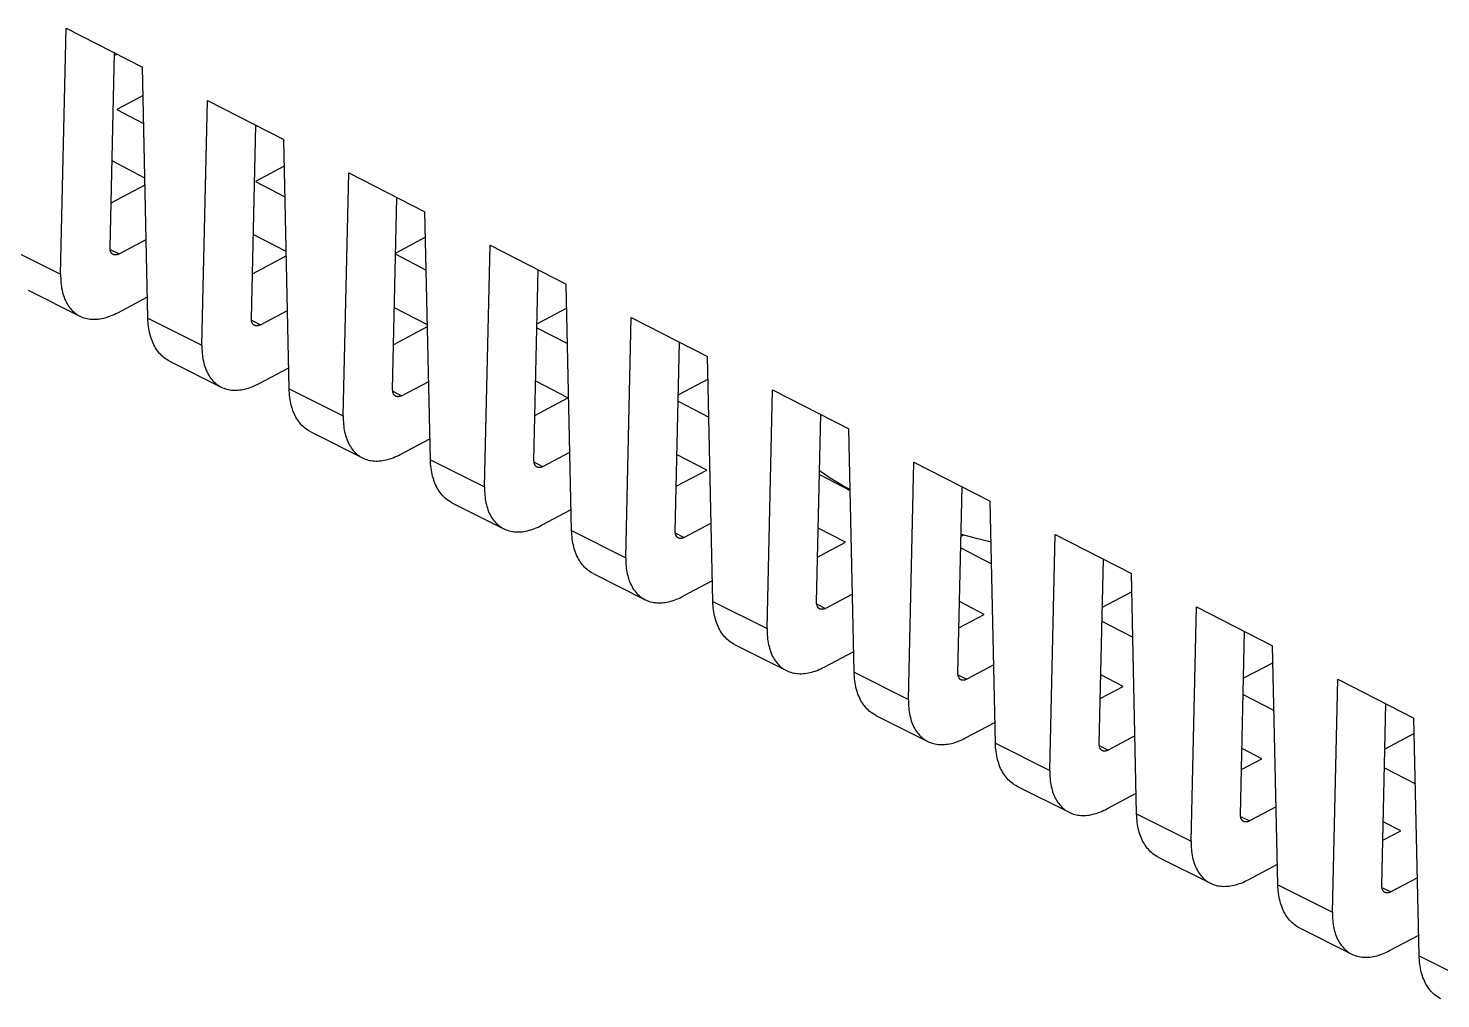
# Model space of a CAD drawing. Extents: x 0 to 34, y -0.3 to 21.7.
# Drawn here: x 27.954 to 29.977, y 5.279 to 6.668 of the extents above; entities that cross this region are included whole.
import ezdxf

# ---------------------------------------------------------------- set-up
doc = ezdxf.new("R2010")
doc.units = 0
doc.header["$LTSCALE"] = 1.87
doc.linetypes.add('CENTER', pattern=[0.6, 0.375, -0.075, 0.075, -0.075])
doc.layers.get('0').update_dxf_attribs({"linetype": 'CONTINUOUS'})
doc.layers.add('DEFAULT_1', color=7, linetype='CENTER')

msp = doc.modelspace()

# ---------------------------------------------------------------- linework, layer by layer
at = {"color": 7, "linetype": 'CONTINUOUS'}
for p, q in [((28.0001, 6.3161), (28.008, 6.6683)), ((28.008, 6.6683), (28.1172, 6.6124)), ((28.0709, 6.3539), (28.0771, 6.6329)), ((28.077, 6.6292), (28.0806, 6.6311)), ((28.1251, 6.2534), (28.1172, 6.6124)), ((28.1181, 6.5721), (28.0804, 6.5521)), ((28.2025, 6.2146), (28.2104, 6.5647)), ((28.2104, 6.5647), (28.3196, 6.5088)), ((28.0804, 6.5521), (28.119, 6.532)), ((28.2733, 6.2524), (28.2795, 6.5293)), ((28.2794, 6.5278), (28.2809, 6.5286)), ((28.3274, 6.152), (28.3196, 6.5088)), ((28.1207, 6.4538), (28.0737, 6.4782)), ((28.3204, 6.4706), (28.2793, 6.4488)), ((28.4049, 6.1131), (28.4127, 6.4612)), ((28.4127, 6.4612), (28.5219, 6.4053)), ((28.0723, 6.4181), (28.121, 6.4439)), ((28.2793, 6.4488), (28.3214, 6.4269)), ((28.4756, 6.1509), (28.4818, 6.4258)), ((28.5297, 6.0505), (28.5219, 6.4053)), ((28.3231, 6.3486), (28.276, 6.3731)), ((28.0838, 6.3452), (28.1227, 6.3658)), ((28.5227, 6.369), (28.48, 6.3464)), ((28.6073, 6.0116), (28.6151, 6.3576)), ((28.6151, 6.3576), (28.7243, 6.3017)), ((28.2747, 6.3167), (28.3232, 6.3424)), ((28.48, 6.3446), (28.5238, 6.3218)), ((28.678, 6.0494), (28.6842, 6.3223)), ((27.9537, 6.2932), (28.0277, 6.2561)), ((28.732, 5.9491), (28.7243, 6.3017)), ((28.0819, 6.261), (28.1245, 6.2836)), ((28.2862, 6.2437), (28.325, 6.2643)), ((28.5255, 6.2434), (28.4783, 6.268)), ((28.725, 6.2675), (28.6824, 6.2449)), ((28.8097, 5.9102), (28.8174, 6.2541)), ((28.8174, 6.2541), (28.9266, 6.1982)), ((28.4771, 6.2153), (28.5255, 6.241)), ((28.6823, 6.2395), (28.7262, 6.2167)), ((28.8804, 5.9479), (28.8865, 6.2187)), ((28.156, 6.1917), (28.23, 6.1546)), ((28.9343, 5.8477), (28.9266, 6.1982)), ((28.2843, 6.1596), (28.3268, 6.1821)), ((28.4885, 6.1422), (28.5273, 6.1627)), ((28.7267, 6.1389), (28.6806, 6.1629)), ((28.9273, 6.166), (28.8848, 6.1434)), ((29.0121, 5.8087), (29.0198, 6.1505)), ((29.0198, 6.1505), (29.129, 6.0946)), ((28.6795, 6.1139), (28.7267, 6.1389)), ((28.8846, 6.1345), (28.9285, 6.1116)), ((29.0828, 5.8464), (29.0889, 6.1152)), ((28.3583, 6.0903), (28.4324, 6.0531)), ((29.1366, 5.7462), (29.129, 6.0946)), ((28.4866, 6.0581), (28.5291, 6.0805)), ((28.6909, 6.0407), (28.7296, 6.0612)), ((28.9254, 6.0356), (28.8829, 6.0577)), ((28.8819, 6.0125), (28.9254, 6.0356)), ((29.0869, 6.0294), (29.1309, 6.0066)), ((29.2145, 5.7072), (29.2221, 6.047)), ((29.2221, 6.047), (29.3313, 5.9911)), ((29.2852, 5.745), (29.2912, 6.0116)), ((28.5606, 5.9888), (28.6348, 5.9516)), ((29.3389, 5.6448), (29.3313, 5.9911)), ((28.689, 5.9566), (28.7314, 5.979)), ((28.9319, 5.9597), (28.8933, 5.9392)), ((29.1242, 5.9323), (29.0852, 5.9526)), ((29.0843, 5.9111), (29.1242, 5.9323)), ((29.294, 5.9428), (29.2896, 5.9405)), ((29.4169, 5.6057), (29.4245, 5.9434)), ((29.4245, 5.9434), (29.5337, 5.8875)), ((29.2892, 5.9243), (29.3333, 5.9015)), ((29.4876, 5.6435), (29.4935, 5.9081)), ((28.7629, 5.8874), (28.8372, 5.8501)), ((29.5412, 5.5433), (29.5337, 5.8875)), ((28.8914, 5.8551), (28.9337, 5.8775)), ((29.1342, 5.8581), (29.0957, 5.8377)), ((29.323, 5.829), (29.2875, 5.8475)), ((29.5342, 5.8613), (29.492, 5.839)), ((29.2867, 5.8098), (29.323, 5.829)), ((29.6193, 5.5042), (29.6268, 5.8399)), ((29.6268, 5.8399), (29.736, 5.784)), ((29.4915, 5.8193), (29.5357, 5.7964)), ((28.9652, 5.7859), (29.0396, 5.7487)), ((29.69, 5.542), (29.6959, 5.8045)), ((29.0938, 5.7536), (29.136, 5.7759)), ((29.7435, 5.4419), (29.736, 5.784)), ((29.3365, 5.7566), (29.2981, 5.7363)), ((29.7365, 5.7598), (29.6944, 5.7375)), ((29.4891, 5.7084), (29.5218, 5.7257)), ((29.5218, 5.7257), (29.4898, 5.7424)), ((29.8217, 5.4027), (29.8292, 5.7363)), ((29.8292, 5.7363), (29.9384, 5.6804)), ((29.6939, 5.7142), (29.738, 5.6913)), ((29.8924, 5.4405), (29.8982, 5.701)), ((29.1675, 5.6845), (29.242, 5.6472)), ((29.2962, 5.6521), (29.3383, 5.6744)), ((29.9458, 5.3404), (29.9384, 5.6804)), ((29.5388, 5.655), (29.5005, 5.6348)), ((29.9388, 5.6583), (29.8968, 5.636)), ((29.7206, 5.6224), (29.6921, 5.6372)), ((29.6915, 5.607), (29.7206, 5.6224)), ((29.8962, 5.6092), (29.9404, 5.5862)), ((29.3698, 5.5831), (29.4444, 5.5457)), ((29.4986, 5.5506), (29.5406, 5.5729)), ((29.7411, 5.5535), (29.7029, 5.5333)), ((29.9194, 5.5191), (29.8944, 5.5321)), ((29.8938, 5.5056), (29.9194, 5.5191)), ((29.5721, 5.4816), (29.6468, 5.4442)), ((29.701, 5.4491), (29.7429, 5.4713)), ((29.9434, 5.452), (29.9053, 5.4318)), ((29.7744, 5.3802), (29.8492, 5.3427)), ((29.9034, 5.3476), (29.9452, 5.3698))]:
    msp.add_line(p, q, dxfattribs=at)
for points in [[(28.0752, 6.3444), (28.0747, 6.3447), (28.0743, 6.345), (28.0739, 6.3453), (28.0735, 6.3457), (28.0731, 6.3461), (28.0728, 6.3465), (28.0725, 6.347), (28.0722, 6.3475), (28.0719, 6.348), (28.0717, 6.3486), (28.0715, 6.3491), (28.0713, 6.3497), (28.0712, 6.3504), (28.071, 6.351), (28.0709, 6.3517), (28.0709, 6.3524), (28.0709, 6.3532), (28.0709, 6.3539)], [(28.0838, 6.3452), (28.0831, 6.3449), (28.0825, 6.3446), (28.0819, 6.3444), (28.0813, 6.3442), (28.0806, 6.344), (28.08, 6.3439), (28.0794, 6.3438), (28.0789, 6.3437), (28.0783, 6.3437), (28.0777, 6.3437), (28.0772, 6.3438), (28.0767, 6.3439), (28.0761, 6.344), (28.0756, 6.3442), (28.0752, 6.3444)], [(28.0001, 6.3161), (28.0001, 6.3131), (28.0002, 6.3101), (28.0003, 6.3071), (28.0005, 6.3042), (28.0008, 6.3014), (28.0012, 6.2986), (28.0016, 6.2958), (28.0021, 6.2932), (28.0027, 6.2906), (28.0034, 6.288), (28.0042, 6.2855), (28.005, 6.2831), (28.0059, 6.2808), (28.0069, 6.2786), (28.0079, 6.2764), (28.0091, 6.2743), (28.0103, 6.2723), (28.0115, 6.2703), (28.0129, 6.2685), (28.0143, 6.2668), (28.0157, 6.2651), (28.0173, 6.2635), (28.0189, 6.262), (28.0205, 6.2606), (28.0223, 6.2593), (28.024, 6.2581), (28.0259, 6.257), (28.0276, 6.2561)], [(28.0276, 6.2561), (28.0297, 6.2551), (28.0317, 6.2543), (28.0338, 6.2536), (28.0359, 6.253), (28.038, 6.2525), (28.0402, 6.2521), (28.0424, 6.2518), (28.0447, 6.2516), (28.047, 6.2516), (28.0493, 6.2516), (28.0517, 6.2517), (28.0541, 6.2519), (28.0565, 6.2522), (28.059, 6.2527), (28.0615, 6.2532), (28.064, 6.2538), (28.0665, 6.2546), (28.069, 6.2554), (28.0716, 6.2563), (28.0741, 6.2574), (28.0767, 6.2585), (28.0793, 6.2597), (28.0819, 6.261)], [(28.156, 6.1917), (28.1542, 6.1927), (28.1523, 6.1939), (28.1504, 6.1951), (28.1486, 6.1965), (28.1468, 6.1979), (28.1451, 6.1994), (28.1434, 6.2011), (28.1419, 6.2028), (28.1403, 6.2046), (28.1389, 6.2065), (28.1375, 6.2085), (28.1362, 6.2106), (28.1349, 6.2127), (28.1338, 6.215), (28.1326, 6.2173), (28.1316, 6.2197), (28.1307, 6.2221), (28.1298, 6.2247), (28.129, 6.2273), (28.1282, 6.2299), (28.1276, 6.2327), (28.127, 6.2355), (28.1265, 6.2383), (28.126, 6.2413), (28.1257, 6.2442), (28.1254, 6.2472), (28.1252, 6.2503), (28.1251, 6.2534)], [(28.2776, 6.2429), (28.2771, 6.2432), (28.2767, 6.2435), (28.2763, 6.2438), (28.2759, 6.2442), (28.2755, 6.2446), (28.2752, 6.245), (28.2749, 6.2455), (28.2746, 6.246), (28.2743, 6.2465), (28.2741, 6.2471), (28.2739, 6.2476), (28.2737, 6.2483), (28.2735, 6.2489), (28.2734, 6.2496), (28.2733, 6.2502), (28.2733, 6.2509), (28.2732, 6.2517), (28.2733, 6.2524)], [(28.2862, 6.2437), (28.2855, 6.2434), (28.2849, 6.2431), (28.2843, 6.2429), (28.2837, 6.2427), (28.283, 6.2425), (28.2824, 6.2424), (28.2818, 6.2423), (28.2813, 6.2422), (28.2807, 6.2422), (28.2801, 6.2422), (28.2796, 6.2423), (28.279, 6.2424), (28.2785, 6.2425), (28.278, 6.2427), (28.2776, 6.2429)], [(28.2025, 6.2146), (28.2025, 6.2116), (28.2025, 6.2086), (28.2027, 6.2056), (28.2029, 6.2027), (28.2032, 6.1999), (28.2035, 6.1971), (28.204, 6.1943), (28.2045, 6.1917), (28.2051, 6.1891), (28.2058, 6.1865), (28.2066, 6.184), (28.2074, 6.1816), (28.2083, 6.1793), (28.2093, 6.1771), (28.2103, 6.1749), (28.2115, 6.1728), (28.2127, 6.1708), (28.2139, 6.1689), (28.2153, 6.167), (28.2167, 6.1653), (28.2181, 6.1636), (28.2197, 6.162), (28.2213, 6.1605), (28.2229, 6.1591), (28.2247, 6.1579), (28.2264, 6.1567), (28.2283, 6.1556), (28.23, 6.1546)], [(28.23, 6.1546), (28.2321, 6.1536), (28.2341, 6.1528), (28.2362, 6.1521), (28.2383, 6.1515), (28.2404, 6.151), (28.2426, 6.1506), (28.2448, 6.1503), (28.2471, 6.1502), (28.2494, 6.1501), (28.2517, 6.1501), (28.2541, 6.1502), (28.2565, 6.1504), (28.2589, 6.1507), (28.2614, 6.1512), (28.2638, 6.1517), (28.2663, 6.1523), (28.2689, 6.1531), (28.2714, 6.1539), (28.274, 6.1548), (28.2765, 6.1559), (28.2791, 6.157), (28.2817, 6.1582), (28.2843, 6.1596)], [(28.3583, 6.0903), (28.3565, 6.0913), (28.3546, 6.0924), (28.3527, 6.0937), (28.3509, 6.095), (28.3491, 6.0965), (28.3474, 6.098), (28.3457, 6.0996), (28.3442, 6.1013), (28.3426, 6.1032), (28.3412, 6.1051), (28.3398, 6.107), (28.3385, 6.1091), (28.3372, 6.1113), (28.3361, 6.1135), (28.3349, 6.1158), (28.3339, 6.1182), (28.3329, 6.1207), (28.3321, 6.1232), (28.3312, 6.1258), (28.3305, 6.1285), (28.3299, 6.1312), (28.3293, 6.134), (28.3288, 6.1369), (28.3283, 6.1398), (28.328, 6.1428), (28.3277, 6.1458), (28.3275, 6.1489), (28.3274, 6.152)], [(28.48, 6.1414), (28.4795, 6.1417), (28.4791, 6.142), (28.4786, 6.1423), (28.4783, 6.1427), (28.4779, 6.1431), (28.4776, 6.1435), (28.4772, 6.144), (28.477, 6.1445), (28.4767, 6.145), (28.4765, 6.1456), (28.4763, 6.1462), (28.4761, 6.1468), (28.4759, 6.1474), (28.4758, 6.1481), (28.4757, 6.1487), (28.4757, 6.1494), (28.4756, 6.1502), (28.4756, 6.1509)], [(28.4885, 6.1422), (28.4879, 6.1419), (28.4873, 6.1416), (28.4867, 6.1414), (28.486, 6.1412), (28.4854, 6.141), (28.4848, 6.1409), (28.4842, 6.1408), (28.4836, 6.1407), (28.4831, 6.1407), (28.4825, 6.1407), (28.482, 6.1408), (28.4814, 6.1409), (28.4809, 6.1411), (28.4804, 6.1412), (28.48, 6.1414)], [(28.4049, 6.1131), (28.4049, 6.1101), (28.4049, 6.1071), (28.4051, 6.1041), (28.4053, 6.1012), (28.4056, 6.0984), (28.4059, 6.0956), (28.4064, 6.0929), (28.4069, 6.0902), (28.4075, 6.0876), (28.4082, 6.085), (28.4089, 6.0826), (28.4098, 6.0802), (28.4107, 6.0778), (28.4117, 6.0756), (28.4127, 6.0734), (28.4139, 6.0713), (28.4151, 6.0693), (28.4163, 6.0674), (28.4177, 6.0655), (28.4191, 6.0638), (28.4205, 6.0621), (28.4221, 6.0605), (28.4237, 6.0591), (28.4253, 6.0577), (28.4271, 6.0564), (28.4288, 6.0552), (28.4307, 6.0541), (28.4324, 6.0531)], [(28.4324, 6.0531), (28.4345, 6.0522), (28.4365, 6.0514), (28.4385, 6.0507), (28.4406, 6.05), (28.4428, 6.0495), (28.445, 6.0492), (28.4472, 6.0489), (28.4495, 6.0487), (28.4518, 6.0486), (28.4541, 6.0486), (28.4565, 6.0487), (28.4589, 6.0489), (28.4613, 6.0493), (28.4638, 6.0497), (28.4662, 6.0502), (28.4687, 6.0508), (28.4713, 6.0516), (28.4738, 6.0524), (28.4763, 6.0533), (28.4789, 6.0544), (28.4815, 6.0555), (28.4841, 6.0567), (28.4866, 6.0581)], [(28.5606, 5.9888), (28.5588, 5.9898), (28.5569, 5.991), (28.555, 5.9922), (28.5532, 5.9936), (28.5514, 5.995), (28.5497, 5.9965), (28.548, 5.9982), (28.5465, 5.9999), (28.5449, 6.0017), (28.5435, 6.0036), (28.5421, 6.0056), (28.5408, 6.0077), (28.5395, 6.0098), (28.5384, 6.0121), (28.5372, 6.0144), (28.5362, 6.0168), (28.5352, 6.0192), (28.5344, 6.0218), (28.5335, 6.0244), (28.5328, 6.0271), (28.5322, 6.0298), (28.5316, 6.0326), (28.5311, 6.0355), (28.5306, 6.0384), (28.5303, 6.0413), (28.53, 6.0444), (28.5298, 6.0474), (28.5297, 6.0505)], [(28.6824, 6.0399), (28.6819, 6.0402), (28.6815, 6.0405), (28.681, 6.0408), (28.6807, 6.0412), (28.6803, 6.0416), (28.6799, 6.042), (28.6796, 6.0425), (28.6793, 6.043), (28.6791, 6.0435), (28.6789, 6.0441), (28.6786, 6.0447), (28.6785, 6.0453), (28.6783, 6.0459), (28.6782, 6.0466), (28.6781, 6.0473), (28.6781, 6.048), (28.678, 6.0487), (28.678, 6.0494)], [(28.6909, 6.0407), (28.6903, 6.0404), (28.6897, 6.0401), (28.6891, 6.0399), (28.6884, 6.0397), (28.6878, 6.0395), (28.6872, 6.0394), (28.6866, 6.0393), (28.686, 6.0392), (28.6855, 6.0392), (28.6849, 6.0393), (28.6844, 6.0393), (28.6838, 6.0394), (28.6833, 6.0396), (28.6828, 6.0397), (28.6824, 6.0399)], [(29.0871, 6.0349), (29.1023, 6.0247), (29.1214, 6.013), (29.1309, 6.0077)], [(28.6073, 6.0116), (28.6073, 6.0086), (28.6073, 6.0056), (28.6075, 6.0026), (28.6077, 5.9997), (28.608, 5.9969), (28.6083, 5.9941), (28.6088, 5.9914), (28.6093, 5.9887), (28.6099, 5.9861), (28.6106, 5.9835), (28.6113, 5.9811), (28.6122, 5.9787), (28.6131, 5.9763), (28.6141, 5.9741), (28.6151, 5.9719), (28.6162, 5.9698), (28.6174, 5.9678), (28.6187, 5.9659), (28.62, 5.964), (28.6215, 5.9623), (28.6229, 5.9606), (28.6245, 5.959), (28.6261, 5.9576), (28.6277, 5.9562), (28.6294, 5.9549), (28.6312, 5.9537), (28.6331, 5.9526), (28.6348, 5.9516)], [(28.6348, 5.9516), (28.6369, 5.9507), (28.6389, 5.9499), (28.6409, 5.9492), (28.643, 5.9486), (28.6452, 5.9481), (28.6474, 5.9477), (28.6496, 5.9474), (28.6518, 5.9472), (28.6542, 5.9471), (28.6565, 5.9471), (28.6589, 5.9472), (28.6613, 5.9474), (28.6637, 5.9478), (28.6661, 5.9482), (28.6686, 5.9487), (28.6711, 5.9494), (28.6736, 5.9501), (28.6762, 5.9509), (28.6787, 5.9519), (28.6813, 5.9529), (28.6839, 5.954), (28.6864, 5.9552), (28.689, 5.9566)], [(28.7629, 5.8874), (28.7611, 5.8884), (28.7592, 5.8895), (28.7573, 5.8908), (28.7555, 5.8921), (28.7537, 5.8936), (28.752, 5.8951), (28.7503, 5.8967), (28.7488, 5.8985), (28.7472, 5.9003), (28.7458, 5.9022), (28.7444, 5.9042), (28.7431, 5.9062), (28.7418, 5.9084), (28.7407, 5.9106), (28.7395, 5.9129), (28.7385, 5.9153), (28.7375, 5.9178), (28.7367, 5.9203), (28.7358, 5.9229), (28.7351, 5.9256), (28.7345, 5.9284), (28.7339, 5.9312), (28.7334, 5.934), (28.7329, 5.9369), (28.7326, 5.9399), (28.7323, 5.9429), (28.7321, 5.946), (28.732, 5.9491)], [(28.8848, 5.9385), (28.8843, 5.9387), (28.8838, 5.939), (28.8834, 5.9394), (28.883, 5.9397), (28.8827, 5.9401), (28.8823, 5.9405), (28.882, 5.941), (28.8817, 5.9415), (28.8815, 5.942), (28.8812, 5.9426), (28.881, 5.9432), (28.8809, 5.9438), (28.8807, 5.9444), (28.8806, 5.9451), (28.8805, 5.9458), (28.8805, 5.9465), (28.8804, 5.9472), (28.8804, 5.9479)], [(28.8933, 5.9392), (28.8927, 5.9389), (28.8921, 5.9386), (28.8914, 5.9384), (28.8908, 5.9382), (28.8902, 5.938), (28.8896, 5.9379), (28.889, 5.9378), (28.8884, 5.9378), (28.8879, 5.9377), (28.8873, 5.9378), (28.8867, 5.9378), (28.8862, 5.9379), (28.8857, 5.9381), (28.8852, 5.9383), (28.8848, 5.9385)], [(29.2897, 5.944), (29.3079, 5.939), (29.3326, 5.933)], [(28.8097, 5.9102), (28.8097, 5.9071), (28.8097, 5.9041), (28.8098, 5.9012), (28.8101, 5.8983), (28.8103, 5.8954), (28.8107, 5.8926), (28.8112, 5.8899), (28.8117, 5.8872), (28.8123, 5.8846), (28.813, 5.8821), (28.8137, 5.8796), (28.8146, 5.8772), (28.8155, 5.8749), (28.8165, 5.8726), (28.8175, 5.8704), (28.8186, 5.8683), (28.8198, 5.8663), (28.8211, 5.8644), (28.8224, 5.8626), (28.8238, 5.8608), (28.8253, 5.8591), (28.8269, 5.8576), (28.8285, 5.8561), (28.8301, 5.8547), (28.8318, 5.8534), (28.8336, 5.8522), (28.8354, 5.8511), (28.8372, 5.8501)], [(28.8372, 5.8501), (28.8393, 5.8492), (28.8413, 5.8484), (28.8433, 5.8477), (28.8454, 5.8471), (28.8476, 5.8466), (28.8497, 5.8462), (28.852, 5.8459), (28.8542, 5.8457), (28.8565, 5.8456), (28.8589, 5.8456), (28.8612, 5.8457), (28.8636, 5.846), (28.8661, 5.8463), (28.8685, 5.8467), (28.871, 5.8472), (28.8735, 5.8479), (28.876, 5.8486), (28.8786, 5.8494), (28.8811, 5.8504), (28.8837, 5.8514), (28.8863, 5.8525), (28.8888, 5.8538), (28.8914, 5.8551)], [(28.9652, 5.7859), (28.9634, 5.7869), (28.9614, 5.7881), (28.9596, 5.7893), (28.9578, 5.7907), (28.956, 5.7921), (28.9543, 5.7937), (28.9526, 5.7953), (28.9511, 5.797), (28.9495, 5.7988), (28.9481, 5.8007), (28.9467, 5.8027), (28.9454, 5.8048), (28.9441, 5.8069), (28.9429, 5.8092), (28.9418, 5.8115), (28.9408, 5.8139), (28.9398, 5.8164), (28.939, 5.8189), (28.9381, 5.8215), (28.9374, 5.8242), (28.9368, 5.8269), (28.9362, 5.8297), (28.9357, 5.8326), (28.9352, 5.8355), (28.9349, 5.8385), (28.9346, 5.8415), (28.9344, 5.8445), (28.9343, 5.8477)], [(29.0872, 5.837), (29.0867, 5.8372), (29.0862, 5.8375), (29.0858, 5.8379), (29.0854, 5.8382), (29.0851, 5.8386), (29.0847, 5.8391), (29.0844, 5.8395), (29.0841, 5.84), (29.0839, 5.8405), (29.0836, 5.8411), (29.0834, 5.8417), (29.0833, 5.8423), (29.0831, 5.8429), (29.083, 5.8436), (29.0829, 5.8443), (29.0828, 5.845), (29.0828, 5.8457), (29.0828, 5.8464)], [(29.0957, 5.8377), (29.0951, 5.8374), (29.0945, 5.8371), (29.0938, 5.8369), (29.0932, 5.8367), (29.0926, 5.8365), (29.092, 5.8364), (29.0914, 5.8363), (29.0908, 5.8363), (29.0902, 5.8362), (29.0897, 5.8363), (29.0891, 5.8363), (29.0886, 5.8364), (29.0881, 5.8366), (29.0876, 5.8368), (29.0872, 5.837)], [(29.0121, 5.8087), (29.0121, 5.8056), (29.0121, 5.8026), (29.0122, 5.7997), (29.0125, 5.7968), (29.0127, 5.7939), (29.0131, 5.7911), (29.0136, 5.7884), (29.0141, 5.7857), (29.0147, 5.7831), (29.0154, 5.7806), (29.0161, 5.7781), (29.017, 5.7757), (29.0179, 5.7734), (29.0188, 5.7711), (29.0199, 5.7689), (29.021, 5.7668), (29.0222, 5.7648), (29.0235, 5.7629), (29.0248, 5.7611), (29.0262, 5.7593), (29.0277, 5.7576), (29.0292, 5.7561), (29.0308, 5.7546), (29.0325, 5.7532), (29.0342, 5.7519), (29.036, 5.7507), (29.0378, 5.7496), (29.0396, 5.7487)], [(29.0396, 5.7487), (29.0417, 5.7477), (29.0437, 5.7469), (29.0457, 5.7462), (29.0478, 5.7456), (29.05, 5.7451), (29.0521, 5.7447), (29.0544, 5.7444), (29.0566, 5.7442), (29.0589, 5.7441), (29.0613, 5.7441), (29.0636, 5.7442), (29.066, 5.7445), (29.0685, 5.7448), (29.0709, 5.7452), (29.0734, 5.7457), (29.0759, 5.7464), (29.0784, 5.7471), (29.081, 5.7479), (29.0835, 5.7489), (29.0861, 5.7499), (29.0887, 5.751), (29.0912, 5.7523), (29.0938, 5.7536)], [(29.1675, 5.6845), (29.1657, 5.6855), (29.1637, 5.6866), (29.1619, 5.6879), (29.1601, 5.6892), (29.1583, 5.6907), (29.1566, 5.6922), (29.1549, 5.6938), (29.1534, 5.6956), (29.1518, 5.6974), (29.1504, 5.6993), (29.149, 5.7013), (29.1477, 5.7033), (29.1464, 5.7055), (29.1452, 5.7077), (29.1441, 5.7101), (29.1431, 5.7124), (29.1421, 5.7149), (29.1413, 5.7174), (29.1404, 5.7201), (29.1397, 5.7227), (29.1391, 5.7255), (29.1385, 5.7283), (29.138, 5.7311), (29.1375, 5.734), (29.1372, 5.737), (29.1369, 5.74), (29.1367, 5.7431), (29.1366, 5.7462)], [(29.2896, 5.7355), (29.2891, 5.7357), (29.2886, 5.736), (29.2882, 5.7364), (29.2878, 5.7367), (29.2875, 5.7371), (29.2871, 5.7376), (29.2868, 5.738), (29.2865, 5.7385), (29.2863, 5.7391), (29.286, 5.7396), (29.2858, 5.7402), (29.2856, 5.7408), (29.2855, 5.7414), (29.2854, 5.7421), (29.2853, 5.7428), (29.2852, 5.7435), (29.2852, 5.7442), (29.2852, 5.745)], [(29.2981, 5.7363), (29.2975, 5.7359), (29.2969, 5.7357), (29.2962, 5.7354), (29.2956, 5.7352), (29.295, 5.735), (29.2944, 5.7349), (29.2938, 5.7348), (29.2932, 5.7348), (29.2926, 5.7348), (29.2921, 5.7348), (29.2915, 5.7348), (29.291, 5.735), (29.2905, 5.7351), (29.29, 5.7353), (29.2896, 5.7355)], [(29.2145, 5.7072), (29.2145, 5.7041), (29.2145, 5.7011), (29.2146, 5.6982), (29.2148, 5.6953), (29.2151, 5.6924), (29.2155, 5.6896), (29.2159, 5.6869), (29.2165, 5.6842), (29.2171, 5.6816), (29.2178, 5.6791), (29.2185, 5.6766), (29.2193, 5.6742), (29.2203, 5.6719), (29.2212, 5.6696), (29.2223, 5.6675), (29.2234, 5.6654), (29.2246, 5.6633), (29.2259, 5.6614), (29.2272, 5.6596), (29.2286, 5.6578), (29.2301, 5.6562), (29.2316, 5.6546), (29.2332, 5.6531), (29.2349, 5.6517), (29.2366, 5.6504), (29.2384, 5.6492), (29.2402, 5.6481), (29.242, 5.6472)], [(29.242, 5.6472), (29.2441, 5.6462), (29.2461, 5.6454), (29.2481, 5.6447), (29.2502, 5.6441), (29.2523, 5.6436), (29.2545, 5.6432), (29.2568, 5.6429), (29.259, 5.6427), (29.2613, 5.6426), (29.2637, 5.6426), (29.266, 5.6428), (29.2684, 5.643), (29.2709, 5.6433), (29.2733, 5.6437), (29.2758, 5.6443), (29.2783, 5.6449), (29.2808, 5.6456), (29.2834, 5.6465), (29.2859, 5.6474), (29.2885, 5.6484), (29.291, 5.6496), (29.2936, 5.6508), (29.2962, 5.6521)], [(29.3698, 5.5831), (29.368, 5.5841), (29.366, 5.5852), (29.3642, 5.5864), (29.3624, 5.5878), (29.3606, 5.5892), (29.3589, 5.5908), (29.3572, 5.5924), (29.3557, 5.5941), (29.3541, 5.5959), (29.3527, 5.5978), (29.3513, 5.5998), (29.35, 5.6019), (29.3487, 5.6041), (29.3475, 5.6063), (29.3464, 5.6086), (29.3454, 5.611), (29.3444, 5.6135), (29.3436, 5.616), (29.3427, 5.6186), (29.342, 5.6213), (29.3413, 5.624), (29.3408, 5.6268), (29.3403, 5.6297), (29.3398, 5.6326), (29.3395, 5.6356), (29.3392, 5.6386), (29.339, 5.6417), (29.3389, 5.6448)], [(29.4919, 5.634), (29.4915, 5.6343), (29.491, 5.6346), (29.4906, 5.6349), (29.4902, 5.6352), (29.4899, 5.6356), (29.4895, 5.6361), (29.4892, 5.6365), (29.4889, 5.637), (29.4887, 5.6376), (29.4884, 5.6381), (29.4882, 5.6387), (29.488, 5.6393), (29.4879, 5.64), (29.4878, 5.6406), (29.4877, 5.6413), (29.4876, 5.642), (29.4876, 5.6427), (29.4876, 5.6435)], [(29.5005, 5.6348), (29.4999, 5.6344), (29.4992, 5.6342), (29.4986, 5.6339), (29.498, 5.6337), (29.4974, 5.6336), (29.4968, 5.6334), (29.4962, 5.6333), (29.4956, 5.6333), (29.495, 5.6333), (29.4945, 5.6333), (29.4939, 5.6334), (29.4934, 5.6335), (29.4929, 5.6336), (29.4924, 5.6338), (29.4919, 5.634)], [(29.4169, 5.6057), (29.4168, 5.6026), (29.4169, 5.5996), (29.417, 5.5967), (29.4172, 5.5938), (29.4175, 5.5909), (29.4179, 5.5881), (29.4183, 5.5854), (29.4189, 5.5827), (29.4195, 5.5801), (29.4201, 5.5776), (29.4209, 5.5751), (29.4217, 5.5727), (29.4226, 5.5704), (29.4236, 5.5681), (29.4247, 5.566), (29.4258, 5.5639), (29.427, 5.5619), (29.4283, 5.5599), (29.4296, 5.5581), (29.431, 5.5563), (29.4325, 5.5547), (29.434, 5.5531), (29.4356, 5.5516), (29.4373, 5.5502), (29.439, 5.5489), (29.4408, 5.5477), (29.4426, 5.5466), (29.4444, 5.5457)], [(29.4444, 5.5457), (29.4465, 5.5447), (29.4485, 5.5439), (29.4505, 5.5432), (29.4526, 5.5426), (29.4547, 5.5421), (29.4569, 5.5417), (29.4591, 5.5414), (29.4614, 5.5412), (29.4637, 5.5411), (29.4661, 5.5411), (29.4684, 5.5413), (29.4708, 5.5415), (29.4733, 5.5418), (29.4757, 5.5422), (29.4782, 5.5428), (29.4807, 5.5434), (29.4832, 5.5441), (29.4857, 5.545), (29.4883, 5.5459), (29.4909, 5.5469), (29.4934, 5.5481), (29.496, 5.5493), (29.4986, 5.5506)], [(29.5721, 5.4816), (29.5703, 5.4826), (29.5683, 5.4838), (29.5665, 5.485), (29.5646, 5.4864), (29.5629, 5.4878), (29.5612, 5.4893), (29.5595, 5.491), (29.558, 5.4927), (29.5564, 5.4945), (29.555, 5.4964), (29.5536, 5.4984), (29.5523, 5.5005), (29.551, 5.5026), (29.5498, 5.5049), (29.5487, 5.5072), (29.5477, 5.5096), (29.5467, 5.512), (29.5459, 5.5146), (29.545, 5.5172), (29.5443, 5.5198), (29.5436, 5.5226), (29.5431, 5.5254), (29.5426, 5.5282), (29.5421, 5.5312), (29.5418, 5.5341), (29.5415, 5.5371), (29.5413, 5.5402), (29.5412, 5.5433)], [(29.6943, 5.5325), (29.6938, 5.5328), (29.6934, 5.5331), (29.693, 5.5334), (29.6926, 5.5338), (29.6922, 5.5342), (29.6919, 5.5346), (29.6916, 5.535), (29.6913, 5.5355), (29.691, 5.5361), (29.6908, 5.5366), (29.6906, 5.5372), (29.6904, 5.5378), (29.6903, 5.5385), (29.6902, 5.5391), (29.6901, 5.5398), (29.69, 5.5405), (29.69, 5.5412), (29.69, 5.542)], [(29.7029, 5.5333), (29.7023, 5.533), (29.7016, 5.5327), (29.701, 5.5324), (29.7004, 5.5322), (29.6998, 5.5321), (29.6992, 5.5319), (29.6986, 5.5318), (29.698, 5.5318), (29.6974, 5.5318), (29.6969, 5.5318), (29.6963, 5.5319), (29.6958, 5.532), (29.6953, 5.5321), (29.6948, 5.5323), (29.6943, 5.5325)], [(29.6193, 5.5042), (29.6192, 5.5012), (29.6193, 5.4981), (29.6194, 5.4952), (29.6196, 5.4923), (29.6199, 5.4894), (29.6203, 5.4867), (29.6207, 5.4839), (29.6213, 5.4812), (29.6219, 5.4786), (29.6225, 5.4761), (29.6233, 5.4736), (29.6241, 5.4712), (29.625, 5.4689), (29.626, 5.4666), (29.6271, 5.4645), (29.6282, 5.4624), (29.6294, 5.4604), (29.6307, 5.4584), (29.632, 5.4566), (29.6334, 5.4548), (29.6349, 5.4532), (29.6364, 5.4516), (29.638, 5.4501), (29.6397, 5.4487), (29.6414, 5.4474), (29.6432, 5.4462), (29.645, 5.4451), (29.6468, 5.4442)], [(29.6468, 5.4442), (29.6489, 5.4432), (29.6509, 5.4424), (29.6529, 5.4417), (29.655, 5.4411), (29.6571, 5.4406), (29.6593, 5.4402), (29.6615, 5.4399), (29.6638, 5.4397), (29.6661, 5.4396), (29.6684, 5.4397), (29.6708, 5.4398), (29.6732, 5.44), (29.6756, 5.4403), (29.6781, 5.4408), (29.6806, 5.4413), (29.6831, 5.4419), (29.6856, 5.4426), (29.6881, 5.4435), (29.6907, 5.4444), (29.6933, 5.4454), (29.6958, 5.4466), (29.6984, 5.4478), (29.701, 5.4491)], [(29.7744, 5.3802), (29.7726, 5.3812), (29.7706, 5.3823), (29.7688, 5.3836), (29.7669, 5.3849), (29.7652, 5.3864), (29.7635, 5.3879), (29.7618, 5.3895), (29.7602, 5.3912), (29.7587, 5.3931), (29.7573, 5.395), (29.7559, 5.3969), (29.7546, 5.399), (29.7533, 5.4012), (29.7521, 5.4034), (29.751, 5.4057), (29.75, 5.4081), (29.749, 5.4106), (29.7482, 5.4131), (29.7473, 5.4157), (29.7466, 5.4184), (29.7459, 5.4211), (29.7454, 5.4239), (29.7449, 5.4268), (29.7444, 5.4297), (29.7441, 5.4327), (29.7438, 5.4357), (29.7436, 5.4388), (29.7435, 5.4419)], [(29.8967, 5.431), (29.8962, 5.4313), (29.8958, 5.4316), (29.8954, 5.4319), (29.895, 5.4323), (29.8946, 5.4327), (29.8943, 5.4331), (29.894, 5.4336), (29.8937, 5.4341), (29.8934, 5.4346), (29.8932, 5.4351), (29.893, 5.4357), (29.8928, 5.4363), (29.8927, 5.437), (29.8926, 5.4376), (29.8925, 5.4383), (29.8924, 5.439), (29.8924, 5.4397), (29.8924, 5.4405)], [(29.9053, 5.4318), (29.9047, 5.4315), (29.904, 5.4312), (29.9034, 5.4309), (29.9028, 5.4307), (29.9022, 5.4306), (29.9016, 5.4304), (29.901, 5.4304), (29.9004, 5.4303), (29.8998, 5.4303), (29.8993, 5.4303), (29.8987, 5.4304), (29.8982, 5.4305), (29.8977, 5.4306), (29.8972, 5.4308), (29.8967, 5.431)], [(29.8217, 5.4027), (29.8216, 5.3997), (29.8217, 5.3967), (29.8218, 5.3937), (29.822, 5.3908), (29.8223, 5.388), (29.8227, 5.3852), (29.8231, 5.3824), (29.8236, 5.3798), (29.8242, 5.3772), (29.8249, 5.3746), (29.8257, 5.3721), (29.8265, 5.3697), (29.8274, 5.3674), (29.8284, 5.3652), (29.8295, 5.363), (29.8306, 5.3609), (29.8318, 5.3589), (29.8331, 5.3569), (29.8344, 5.3551), (29.8358, 5.3534), (29.8373, 5.3517), (29.8388, 5.3501), (29.8404, 5.3486), (29.8421, 5.3472), (29.8438, 5.3459), (29.8456, 5.3447), (29.8474, 5.3436), (29.8492, 5.3427)], [(29.8492, 5.3427), (29.8512, 5.3417), (29.8532, 5.3409), (29.8553, 5.3402), (29.8574, 5.3396), (29.8595, 5.3391), (29.8617, 5.3387), (29.8639, 5.3384), (29.8662, 5.3382), (29.8685, 5.3382), (29.8708, 5.3382), (29.8732, 5.3383), (29.8756, 5.3385), (29.878, 5.3388), (29.8805, 5.3393), (29.883, 5.3398), (29.8855, 5.3404), (29.888, 5.3412), (29.8905, 5.342), (29.8931, 5.3429), (29.8956, 5.344), (29.8982, 5.3451), (29.9008, 5.3463), (29.9034, 5.3476)], [(29.9767, 5.2787), (29.9749, 5.2797), (29.9729, 5.2809), (29.9711, 5.2821), (29.9692, 5.2835), (29.9675, 5.2849), (29.9658, 5.2864), (29.9641, 5.2881), (29.9625, 5.2898), (29.961, 5.2916), (29.9596, 5.2935), (29.9582, 5.2955), (29.9569, 5.2976), (29.9556, 5.2997), (29.9544, 5.302), (29.9533, 5.3043), (29.9523, 5.3067), (29.9513, 5.3091), (29.9505, 5.3117), (29.9496, 5.3143), (29.9489, 5.317), (29.9482, 5.3197), (29.9477, 5.3225), (29.9472, 5.3254), (29.9467, 5.3283), (29.9464, 5.3312), (29.9461, 5.3343), (29.9459, 5.3373), (29.9458, 5.3404)]]:
    msp.add_lwpolyline(points, dxfattribs=at)
at = {"layer": 'DEFAULT_1', "color": 7, "linetype": 'CENTER'}
for p, q in [((27.9228, 6.3549), (28.0001, 6.3161)), ((28.071, 6.3516), (28.0838, 6.3452)), ((28.1251, 6.2534), (28.2025, 6.2146)), ((28.2733, 6.2501), (28.2862, 6.2437)), ((28.3274, 6.152), (28.4049, 6.1131)), ((28.4757, 6.1486), (28.4885, 6.1422)), ((28.5297, 6.0505), (28.6073, 6.0116)), ((28.6781, 6.0471), (28.6909, 6.0407)), ((28.732, 5.9491), (28.8097, 5.9102)), ((28.8805, 5.9457), (28.8933, 5.9392)), ((28.9343, 5.8477), (29.0121, 5.8087)), ((29.0829, 5.8442), (29.0957, 5.8377)), ((29.1366, 5.7462), (29.2145, 5.7072)), ((29.2853, 5.7427), (29.2981, 5.7363)), ((29.3389, 5.6448), (29.4169, 5.6057)), ((29.4877, 5.6412), (29.5005, 5.6348)), ((29.5412, 5.5433), (29.6193, 5.5042)), ((29.6901, 5.5397), (29.7029, 5.5333)), ((29.7435, 5.4419), (29.8217, 5.4027)), ((29.8925, 5.4382), (29.9053, 5.4318)), ((29.9458, 5.3404), (30.024, 5.3012))]:
    msp.add_line(p, q, dxfattribs=at)

doc.saveas('drawing.dxf')
